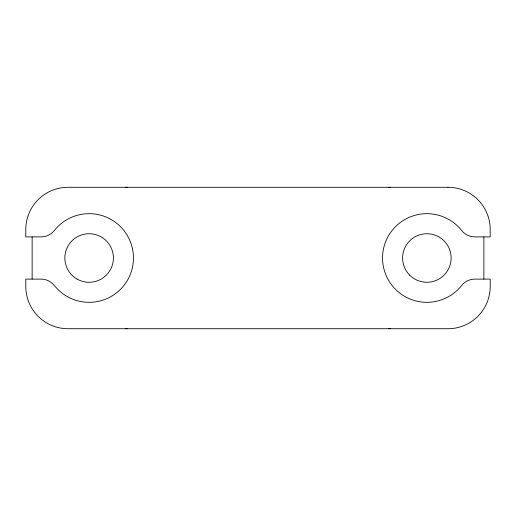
<?xml version="1.0" encoding="UTF-8"?>
<svg xmlns="http://www.w3.org/2000/svg" width="516" height="516" viewBox="0 0 516 516"><rect width="100%" height="100%" fill="white"/><g stroke="black" fill="none" stroke-linecap="round" stroke-linejoin="round"><path stroke-width="0.77" d="M483.866 236.889L483.866 279.111M32.134 236.889L32.134 279.111M390.741 328.499A6.334 6.334 0 0 1 389.103 328.718M389.103 187.282A6.334 6.334 0 0 1 390.741 187.501M125.259 187.501A6.334 6.334 0 0 1 126.897 187.282M126.897 328.718A6.334 6.334 0 0 1 125.259 328.499M388.638 187.282A6.405 6.379 -90 0 1 390.283 187.501M125.717 187.501A6.405 6.379 -90 0 1 127.362 187.282M127.362 328.718A6.405 6.379 -90 0 1 125.717 328.499M390.283 328.499A6.405 6.379 -90 0 1 388.638 328.718M447.985 187.282L68.015 187.282A42.215 42.215 0 0 0 25.8 229.504L25.8 236.889L41.132 236.889A16.886 16.886 0 0 0 54.373 230.484A44.331 44.331 0 0 1 119.241 225.466A44.331 44.331 0 0 1 119.241 290.534A44.331 44.331 0 0 1 54.373 285.516A16.886 16.886 0 0 0 41.132 279.111L25.8 279.111L25.8 286.496A42.215 42.215 0 0 0 68.015 328.718L447.985 328.718A42.215 42.215 0 0 0 490.2 286.496L490.2 279.111L474.868 279.111A16.886 16.886 0 0 0 461.627 285.516A44.331 44.331 0 0 1 396.759 290.534A44.331 44.331 0 0 1 396.759 225.466A44.331 44.331 0 0 1 461.627 230.484A16.886 16.886 0 0 0 474.868 236.889L490.2 236.889L490.2 229.504A42.215 42.215 0 0 0 447.985 187.282M409.71 275.163A24.278 24.278 0 0 0 450.32 264.282A24.278 24.278 0 0 0 420.592 234.554A24.278 24.278 0 0 0 409.71 275.163M76.987 279.021A24.278 24.278 0 0 0 113.404 258A24.278 24.278 0 0 0 76.987 236.979A24.278 24.278 0 0 0 76.987 279.021"/></g></svg>
